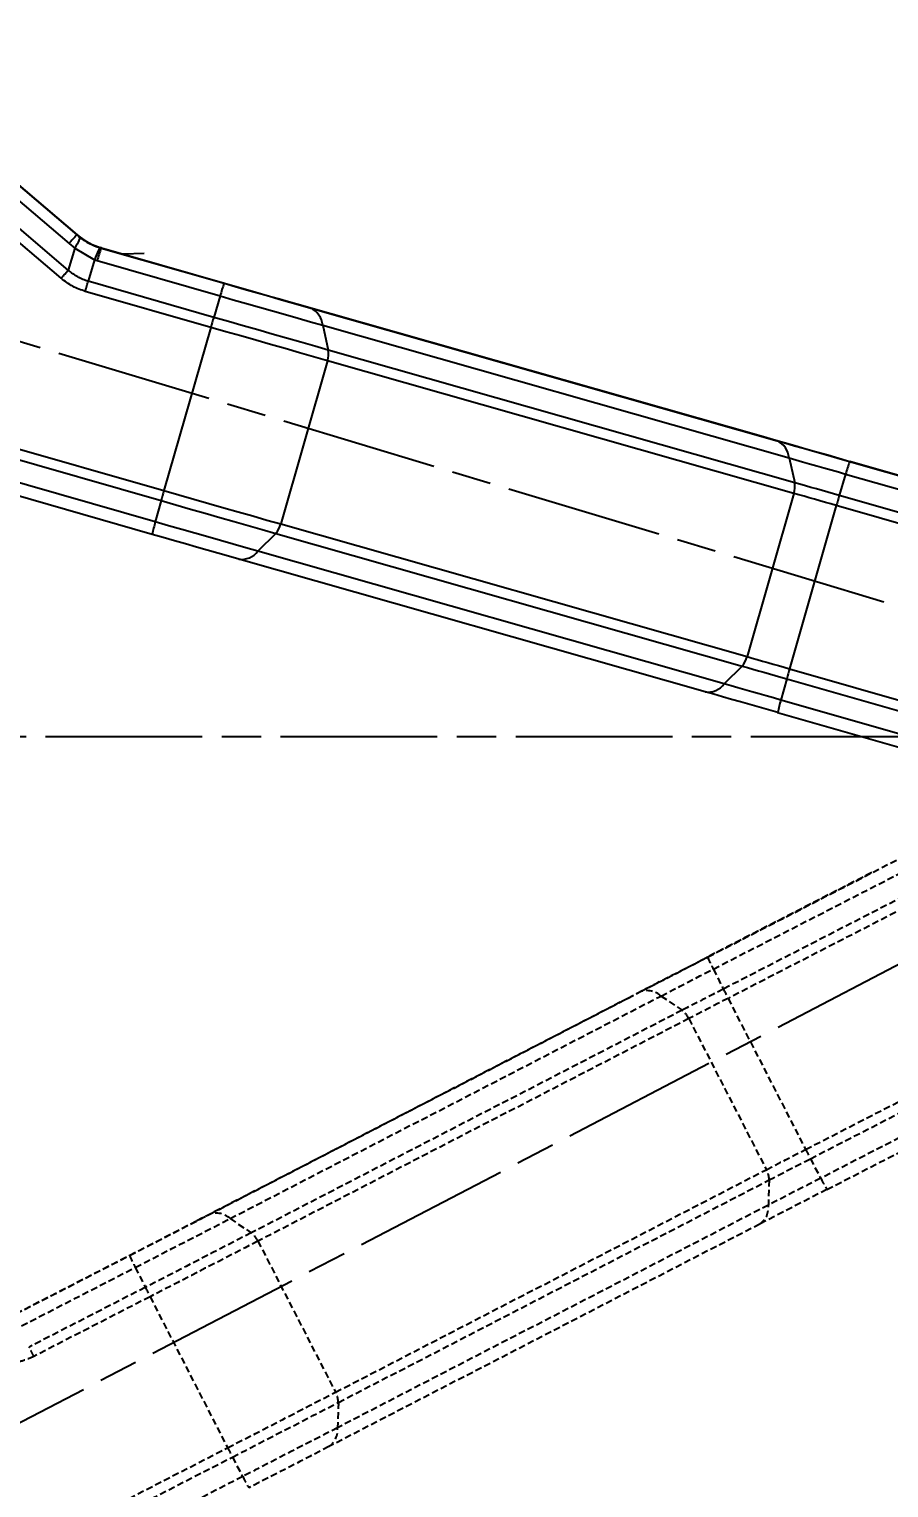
# Model space of a CAD drawing. Header units: millimetres. Extents: x 10469 to 13094, y 11322 to 13178.
# Drawn here: x 10983.5 to 11049.4, y 11862.6 to 11974.3 of the extents above; entities that cross this region are included whole.
import ezdxf

# ---------------------------------------------------------------- set-up
doc = ezdxf.new("R2010")
doc.units = ezdxf.units.MM
doc.linetypes.add('AM_ISO08W050', pattern=[18, 12, -1.5, 3, -1.5])
doc.linetypes.add('DASHED', pattern=[0.75, 0.5, -0.25])
for name, color, linetype, lineweight in [('AM_5', 3, 'Continuous', 25), ('AM_7', 4, 'AM_ISO08W050', 25), ('标注', 3, 'Continuous', 13)]:
    doc.layers.add(name, color=color, linetype=linetype, lineweight=lineweight)
doc.styles.add('SLDTEXTSTYLE1', font='txt.shx', dxfattribs={"width": 0.7, "bigfont": 'gbcbig.shx'})
doc.dimstyles.new('SLDDIMSTYLE12$0', dxfattribs={"dimtxt": 12, "dimasz": 10, "dimexe": 0, "dimexo": 0.0625, "dimgap": 0.875, "dimtad": 1, "dimdec": 1, "dimlfac": 1.8, "dimrnd": 1e-09, "dimzin": 12, "dimdsep": 46, "dimtxsty": 'SLDTEXTSTYLE1', "dimcen": 0.09, "dimdle": 8.16, "dimclrd": 3, "dimclre": 3, "dimadec": 0, "dimazin": 3, "dimtfac": 1, "dimtdec": 1, "dimtofl": 0, "dimtmove": 0, "dimatfit": 3, "dimfxl": 0, "dimfrac": 2, "dimtolj": 1, "dimlwd": 5, "dimlwe": 5, "dimarcsym": 0})
doc.dimstyles.new('SLDDIMSTYLE12$2', dxfattribs={"dimtxt": 12, "dimasz": 10, "dimexe": 0, "dimexo": 0.0625, "dimgap": 0.875, "dimtad": 1, "dimdec": 1, "dimlfac": 1.8, "dimrnd": 1e-09, "dimzin": 12, "dimdsep": 46, "dimtxsty": 'SLDTEXTSTYLE1', "dimcen": 0.09, "dimdle": 8.16, "dimclrd": 3, "dimclre": 3, "dimadec": 0, "dimazin": 3, "dimtfac": 1, "dimtdec": 1, "dimtofl": 0, "dimtmove": 0, "dimatfit": 3, "dimfxl": 0, "dimfrac": 2, "dimtolj": 1, "dimlwd": 5, "dimlwe": 5, "dimarcsym": 0})

# ---------------------------------------------------------------- blocks, each defined once
blk = doc.blocks.new('*D28')
at = {"layer": 'Defpoints', "color": 0, "transparency": 16777216}
for p in [(10840.06, 11993.36), (11083.47, 11920.04), (11083.47, 11920.04), (10813.68, 11858.92), (10858.18, 11802.62)]:
    blk.add_point(p, dxfattribs=at)
at = {"layer": '标注', "color": 3, "linetype": 'Continuous', "lineweight": 5, "transparency": 16777216}
blk.add_line((10840, 11993.38), (10818.59, 11999.82), dxfattribs=at)
at = {"layer": '标注', "color": 3, "lineweight": 5, "transparency": 16777216}
blk.add_line((10858.12, 11802.6), (10838.16, 11792.19), dxfattribs=at)
at = {"layer": '标注', "color": 3, "linetype": 'Continuous', "lineweight": 5, "transparency": 16777216}
blk.add_arc((11083.47, 11920.04), 276.63, 165.3097, 205.4569, dxfattribs=at)
at = {"layer": '标注', "color": 3, "transparency": 16777216}
for points in [[(10814.28, 11990.65), (10817.49, 11989.74), (10818.59, 11999.82)], [(10835.19, 11801.88), (10832.2, 11800.4), (10838.16, 11792.19)]]:
    blk.add_solid(points, dxfattribs=at)
at = {"layer": '标注', "color": 0, "transparency": 16777216, "insert": (10813.59, 11898.32), "char_height": 10, "attachment_point": 5, "rotation": 274.6015, "style": 'SLDTEXTSTYLE1'}
blk.add_mtext('\\A1;60%%D', dxfattribs=at)
blk = doc.blocks.new('*D26')
at = {"layer": 'AM_5', "color": 3, "linetype": 'Continuous', "lineweight": 5, "transparency": 16777216}
blk.add_arc((11083.54, 11920.11), 239.02, 165.7415, 177.6027, dxfattribs=at)
at = {"layer": 'AM_5', "color": 3, "transparency": 16777216}
for points in [[(10850.28, 11979.43), (10853.49, 11978.54), (10854.55, 11988.62)], [(10846.4, 11930.08), (10843.07, 11930.15), (10844.53, 11920.11)]]:
    blk.add_solid(points, dxfattribs=at)
at = {"layer": 'Defpoints', "color": 0, "transparency": 16777216}
for p in [(10824.56, 11997.59), (10849, 11966.15), (10833.14, 11920.11), (11083.65, 11920.08), (11086.8, 11920.11)]:
    blk.add_point(p, dxfattribs=at)
at = {"layer": 'AM_5', "color": 0, "transparency": 16777216, "insert": (10840.24, 11955.73), "char_height": 12, "attachment_point": 5, "rotation": 81.6721, "style": 'SLDTEXTSTYLE1'}
blk.add_mtext('\\A1;15%%D', dxfattribs=at)
blk = doc.blocks.new('*D27')
at = {"layer": 'AM_5', "color": 3, "linetype": 'Continuous', "lineweight": 5, "transparency": 16777216}
for p, q in [((10873.14, 11984.59), (10887.55, 12032.43)), ((11088.41, 11971.94), (10897.12, 12029.55))]:
    blk.add_line(p, q, dxfattribs=at)
at = {"layer": 'AM_5', "color": 3, "lineweight": 5, "transparency": 16777216}
blk.add_line((11083.26, 11920.17), (11097.98, 11969.05), dxfattribs=at)
at = {"layer": 'AM_5', "color": 3, "transparency": 16777216}
for points in [[(10897.6, 12031.15), (10896.64, 12027.95), (10887.55, 12032.43)], [(11088.89, 11973.53), (11087.92, 11970.34), (11097.98, 11969.05)]]:
    blk.add_solid(points, dxfattribs=at)
at = {"layer": 'Defpoints', "color": 0, "transparency": 16777216}
for p in [(10887.55, 12032.43), (10873.12, 11984.53), (11083.24, 11920.11)]:
    blk.add_point(p, dxfattribs=at)
at = {"layer": 'AM_5', "color": 0, "transparency": 16777216, "insert": (10994.75, 12007.33), "char_height": 12, "attachment_point": 5, "rotation": 343.2384, "style": 'SLDTEXTSTYLE1'}
blk.add_mtext('\\A1;245', dxfattribs=at)

msp = doc.modelspace()

# ---------------------------------------------------------------- linework, layer by layer
at = {"color": 7, "linetype": 'Continuous', "lineweight": 25}
for p, q in [((10880.453, 11971.479), (10993.86, 11938.957)), ((10880.237, 11970.711), (10993.643, 11938.189)), ((10993.197, 11936.56), (10879.118, 11969.274)), ((10992.952, 11935.605), (10878.873, 11968.319)), ((10981.057, 11962.581), (10986.587, 11957.864)), ((10981.65, 11963.25), (10987.18, 11958.532)), ((10981.679, 11963.256), (10987.209, 11958.539)), ((10985.984, 11955.21), (10980.021, 11960.297)), ((10986.524, 11955.839), (10980.561, 11960.926)), ((10986.587, 11957.864), (10987.025, 11957.511)), ((10987.18, 11958.532), (10987.209, 11958.539)), ((10987.209, 11958.539), (10987.428, 11958.362)), ((10987.025, 11957.511), (10986.524, 11955.839)), ((10987.025, 11957.511), (10988.548, 11956.62)), ((10988.548, 11956.62), (10988.056, 11954.98)), ((10988.548, 11956.62), (10988.742, 11956.563)), ((10989.075, 11957.536), (10988.977, 11957.565)), ((10988.977, 11957.565), (10989.074, 11957.536)), ((10989.047, 11957.53), (10989.074, 11957.536)), ((10989.047, 11957.53), (10998.464, 11954.83)), ((10989.074, 11957.536), (10998.49, 11954.836)), ((10992.35, 11957.12), (10990.733, 11957.06)), ((10988.742, 11956.563), (10998.158, 11953.862)), ((10997.667, 11952.223), (10988.056, 11954.98)), ((10997.443, 11951.454), (10987.832, 11954.21)), ((10998.158, 11953.862), (10997.667, 11952.223)), ((11004.043, 11953.25), (11039.763, 11943.092)), ((11005.1, 11952.935), (11040.82, 11942.777)), ((10997.443, 11951.454), (10993.86, 11938.957)), ((11006.014, 11951.619), (11006.443, 11949.717)), ((11006.014, 11951.619), (11041.734, 11941.461)), ((11006.382, 11948.9), (11002.799, 11936.404)), ((11042.102, 11938.743), (11006.382, 11948.9)), ((11042.164, 11939.559), (11006.443, 11949.717)), ((11041.734, 11941.461), (11042.164, 11939.559)), ((11046.373, 11941.191), (11067.524, 11935.126)), ((11059.966, 11937.306), (11046.399, 11941.197)), ((11046.068, 11940.223), (11045.576, 11938.584)), ((11046.068, 11940.223), (11068.478, 11933.797)), ((11042.102, 11938.743), (11038.519, 11926.246)), ((10993.643, 11938.189), (10993.197, 11936.56)), ((11045.352, 11937.814), (11041.769, 11925.318)), ((11064.271, 11932.389), (11045.352, 11937.814)), ((11069.717, 11931.661), (11045.576, 11938.584)), ((11002.42, 11935.682), (11001.053, 11934.316)), ((11002.42, 11935.682), (11038.14, 11925.525)), ((11002.799, 11936.404), (11038.519, 11926.246)), ((11036.773, 11924.158), (11001.053, 11934.316)), ((11035.308, 11923.552), (10999.588, 11933.709)), ((11038.14, 11925.525), (11036.773, 11924.158)), ((11041.769, 11925.318), (11060.688, 11919.893)), ((11041.553, 11924.55), (11041.107, 11922.921)), ((11041.553, 11924.55), (11065.693, 11917.627)), ((11040.86, 11921.966), (11062.023, 11915.897)), ((11063.517, 11916.494), (11041.107, 11922.921))]:
    msp.add_line(p, q, dxfattribs=at)
at = {"color": 7, "linetype": 'DASHED', "lineweight": 25}
for p, q in [((11035.494, 11903.243), (11055.068, 11913.294)), ((11035.934, 11902.329), (11055.353, 11912.3)), ((11048.065, 11909.712), (11035.51, 11903.266)), ((11055.862, 11910.638), (11036.697, 11900.797)), ((11054.569, 11909.073), (11037.06, 11900.082)), ((11035.934, 11902.329), (11036.697, 11900.797)), ((10996.376, 11883.07), (11029.374, 11900.107)), ((10997.362, 11883.564), (11030.36, 11900.6)), ((10998.929, 11883.229), (11031.926, 11900.266)), ((11031.926, 11900.266), (11033.542, 11899.173)), ((11037.06, 11900.082), (11042.999, 11888.518)), ((11033.542, 11899.173), (11000.544, 11882.136)), ((11034.055, 11898.535), (11001.057, 11881.499)), ((11034.055, 11898.535), (11039.994, 11886.971)), ((11042.999, 11888.518), (11060.507, 11897.508)), ((11043.367, 11887.81), (11063.888, 11898.347)), ((11064.896, 11896.966), (11044.156, 11886.317)), ((11044.63, 11885.452), (11064.215, 11895.509)), ((11043.367, 11887.81), (11044.156, 11886.317)), ((11006.996, 11869.935), (11039.994, 11886.971)), ((11007.213, 11869.149), (11040.211, 11886.185)), ((11040.211, 11886.185), (11040.149, 11884.254)), ((11040.149, 11884.254), (11007.151, 11867.217)), ((10998.929, 11883.229), (11000.544, 11882.136)), ((11039.496, 11882.809), (11006.498, 11865.773)), ((11001.057, 11881.499), (11006.996, 11869.935)), ((10982.512, 11875.93), (10991.226, 11880.404)), ((10982.527, 11875.952), (10991.241, 11880.427)), ((10982.951, 11875.015), (10991.665, 11879.49)), ((10991.665, 11879.49), (10992.429, 11877.959)), ((10992.429, 11877.959), (10983.534, 11873.392)), ((10992.792, 11877.244), (10983.898, 11872.677)), ((10992.792, 11877.244), (10998.731, 11865.68)), ((11007.213, 11869.149), (11007.151, 11867.217)), ((10893.78, 11811.79), (10998.731, 11865.68)), ((10894.148, 11811.081), (10999.098, 11864.971)), ((10999.098, 11864.971), (10999.888, 11863.478)), ((10999.888, 11863.478), (10894.315, 11809.269))]:
    msp.add_line(p, q, dxfattribs=at)
at = {"color": 7, "linetype": 'Continuous', "lineweight": 25, "flags": 128}
for points in [[(10998.464, 11954.83), (10999.318, 11954.585), (11000.17, 11954.341), (11001.018, 11954.099), (11001.858, 11953.859), (11002.689, 11953.621), (11003.508, 11953.388), (11004.312, 11953.159), (11005.1, 11952.935)], [(10998.49, 11954.836), (10999.205, 11954.631), (10999.918, 11954.427), (11000.627, 11954.224), (11001.331, 11954.023), (11002.026, 11953.824), (11002.711, 11953.629), (11003.384, 11953.437), (11004.043, 11953.25)], [(10998.158, 11953.862), (10999.169, 11953.573), (11000.178, 11953.284), (11001.181, 11952.997), (11002.176, 11952.712), (11003.16, 11952.432), (11004.129, 11952.155), (11005.081, 11951.884), (11006.014, 11951.619)], [(11006.443, 11949.717), (11005.402, 11950.013), (11004.338, 11950.316), (11003.255, 11950.625), (11002.156, 11950.939), (11001.045, 11951.256), (10999.924, 11951.577), (10998.797, 11951.9), (10997.667, 11952.223)], [(11006.382, 11948.9), (11005.321, 11949.202), (11004.237, 11949.511), (11003.134, 11949.825), (11002.015, 11950.145), (11000.883, 11950.468), (10999.741, 11950.795), (10998.593, 11951.124), (10997.443, 11951.454)], [(11039.763, 11943.092), (11040.551, 11942.868), (11041.355, 11942.639), (11042.174, 11942.405), (11043.005, 11942.168), (11043.846, 11941.928), (11044.693, 11941.685), (11045.545, 11941.441), (11046.399, 11941.197)], [(11040.82, 11942.777), (11041.479, 11942.589), (11042.152, 11942.398), (11042.838, 11942.202), (11043.533, 11942.004), (11044.236, 11941.803), (11044.945, 11941.6), (11045.658, 11941.396), (11046.373, 11941.191)], [(11041.734, 11941.461), (11042.248, 11941.315), (11042.773, 11941.165), (11043.308, 11941.013), (11043.851, 11940.858), (11044.4, 11940.701), (11044.953, 11940.542), (11045.51, 11940.383), (11046.068, 11940.223)], [(10993.86, 11938.957), (10995.01, 11938.627), (10996.158, 11938.299), (10997.3, 11937.972), (10998.432, 11937.649), (10999.551, 11937.329), (11000.654, 11937.015), (11001.738, 11936.706), (11002.799, 11936.404)], [(11045.352, 11937.814), (11044.934, 11937.934), (11044.516, 11938.054), (11044.101, 11938.173), (11043.689, 11938.29), (11043.282, 11938.406), (11042.881, 11938.521), (11042.487, 11938.633), (11042.102, 11938.743)], [(11045.576, 11938.584), (11045.137, 11938.71), (11044.699, 11938.836), (11044.263, 11938.96), (11043.831, 11939.084), (11043.403, 11939.206), (11042.982, 11939.326), (11042.569, 11939.444), (11042.164, 11939.559)], [(10993.643, 11938.189), (10994.773, 11937.865), (10995.9, 11937.543), (10997.021, 11937.222), (10998.132, 11936.904), (10999.231, 11936.591), (11000.314, 11936.282), (11001.378, 11935.979), (11002.42, 11935.682)], [(11001.053, 11934.316), (11000.12, 11934.581), (10999.168, 11934.853), (10998.199, 11935.129), (10997.215, 11935.41), (10996.22, 11935.694), (10995.217, 11935.981), (10994.208, 11936.27), (10993.197, 11936.56)], [(10999.588, 11933.709), (10998.8, 11933.934), (10997.996, 11934.163), (10997.177, 11934.396), (10996.346, 11934.633), (10995.505, 11934.874), (10994.658, 11935.116), (10993.806, 11935.36), (10992.952, 11935.605)], [(11038.14, 11925.525), (11038.545, 11925.409), (11038.958, 11925.292), (11039.38, 11925.172), (11039.807, 11925.05), (11040.239, 11924.926), (11040.675, 11924.801), (11041.113, 11924.676), (11041.553, 11924.55)], [(11038.519, 11926.246), (11038.904, 11926.137), (11039.298, 11926.024), (11039.7, 11925.91), (11040.106, 11925.794), (11040.518, 11925.676), (11040.933, 11925.557), (11041.351, 11925.438), (11041.769, 11925.318)], [(11040.861, 11921.966), (11040.146, 11922.171), (11039.433, 11922.375), (11038.724, 11922.578), (11038.02, 11922.779), (11037.325, 11922.977), (11036.64, 11923.173), (11035.967, 11923.364), (11035.308, 11923.552)], [(11041.107, 11922.921), (11040.549, 11923.081), (11039.992, 11923.24), (11039.439, 11923.398), (11038.89, 11923.555), (11038.347, 11923.71), (11037.812, 11923.862), (11037.287, 11924.012), (11036.773, 11924.158)]]:
    msp.add_lwpolyline(points, dxfattribs=at)
at = {"color": 7, "linetype": 'DASHED', "lineweight": 25, "flags": 128}
for points in [[(11029.374, 11900.107), (11030.101, 11900.482), (11030.845, 11900.865), (11031.602, 11901.256), (11032.37, 11901.651), (11033.147, 11902.051), (11033.931, 11902.454), (11034.719, 11902.86), (11035.51, 11903.266)], [(11030.36, 11900.6), (11030.969, 11900.914), (11031.591, 11901.235), (11032.224, 11901.561), (11032.867, 11901.892), (11033.517, 11902.227), (11034.173, 11902.565), (11034.833, 11902.904), (11035.494, 11903.243)], [(11031.926, 11900.266), (11032.402, 11900.511), (11032.887, 11900.761), (11033.382, 11901.016), (11033.883, 11901.274), (11034.391, 11901.536), (11034.903, 11901.799), (11035.418, 11902.064), (11035.934, 11902.329)], [(11036.697, 11900.797), (11036.291, 11900.589), (11035.885, 11900.38), (11035.482, 11900.173), (11035.082, 11899.967), (11034.687, 11899.764), (11034.298, 11899.563), (11033.916, 11899.366), (11033.542, 11899.173)], [(11037.06, 11900.082), (11036.673, 11899.884), (11036.287, 11899.685), (11035.903, 11899.488), (11035.523, 11899.292), (11035.146, 11899.098), (11034.775, 11898.907), (11034.411, 11898.719), (11034.055, 11898.535)], [(11039.994, 11886.971), (11040.35, 11887.155), (11040.714, 11887.343), (11041.085, 11887.534), (11041.461, 11887.728), (11041.842, 11887.924), (11042.226, 11888.121), (11042.612, 11888.319), (11042.999, 11888.518)], [(11040.211, 11886.185), (11040.585, 11886.379), (11040.968, 11886.576), (11041.357, 11886.776), (11041.752, 11886.98), (11042.152, 11887.186), (11042.555, 11887.393), (11042.96, 11887.601), (11043.367, 11887.81)], [(11044.156, 11886.317), (11043.64, 11886.052), (11043.125, 11885.787), (11042.613, 11885.524), (11042.106, 11885.262), (11041.604, 11885.004), (11041.11, 11884.749), (11040.624, 11884.499), (11040.149, 11884.254)], [(11044.631, 11885.452), (11043.969, 11885.113), (11043.31, 11884.774), (11042.654, 11884.436), (11042.003, 11884.101), (11041.361, 11883.77), (11040.727, 11883.444), (11040.105, 11883.123), (11039.496, 11882.809)], [(10991.226, 11880.404), (10992.016, 11880.81), (10992.805, 11881.216), (10993.589, 11881.619), (10994.366, 11882.019), (10995.134, 11882.415), (10995.891, 11882.805), (10996.634, 11883.188), (10997.362, 11883.564)], [(10991.241, 11880.427), (10991.903, 11880.766), (10992.562, 11881.106), (10993.218, 11881.443), (10993.869, 11881.778), (10994.511, 11882.109), (10995.145, 11882.435), (10995.767, 11882.756), (10996.376, 11883.07)], [(10991.665, 11879.49), (10992.601, 11879.97), (10993.534, 11880.45), (10994.462, 11880.927), (10995.382, 11881.401), (10996.291, 11881.869), (10997.187, 11882.331), (10998.067, 11882.785), (10998.929, 11883.229)], [(11000.544, 11882.136), (10999.581, 11881.64), (10998.598, 11881.133), (10997.597, 11880.617), (10996.581, 11880.094), (10995.553, 11879.565), (10994.517, 11879.031), (10993.474, 11878.496), (10992.429, 11877.959)], [(11001.057, 11881.499), (11000.077, 11880.993), (10999.076, 11880.476), (10998.056, 11879.951), (10997.021, 11879.418), (10995.974, 11878.879), (10994.918, 11878.336), (10993.857, 11877.791), (10992.792, 11877.244)], [(10998.731, 11865.68), (10999.795, 11866.226), (11000.857, 11866.772), (11001.913, 11867.315), (11002.96, 11867.854), (11003.995, 11868.387), (11005.014, 11868.912), (11006.016, 11869.429), (11006.996, 11869.935)], [(10999.098, 11864.971), (11000.144, 11865.508), (11001.186, 11866.044), (11002.223, 11866.577), (11003.251, 11867.106), (11004.267, 11867.629), (11005.268, 11868.145), (11006.251, 11868.652), (11007.213, 11869.149)], [(11007.151, 11867.217), (11006.29, 11866.773), (11005.41, 11866.319), (11004.514, 11865.857), (11003.605, 11865.389), (11002.685, 11864.915), (11001.757, 11864.438), (11000.824, 11863.959), (10999.888, 11863.478)], [(11006.498, 11865.773), (11005.771, 11865.397), (11005.027, 11865.014), (11004.27, 11864.624), (11003.502, 11864.228), (11002.725, 11863.828), (11001.941, 11863.425), (11001.153, 11863.019), (11000.362, 11862.613)]]:
    msp.add_lwpolyline(points, dxfattribs=at)
at = {"color": 7, "linetype": 'Continuous', "lineweight": 25}
for centre, radius, start, end in [((11000.182, 11946.4), 17.784, 136.98231, 139.86093), ((11002.677, 11952.697), 14.461, 160.47233, 164.49361), ((11012.093, 11949.996), 14.461, 160.47233, 164.49361), ((11069.169, 11930.958), 74.596, 163.43713, 164.05307), ((11004.403, 11951.476), 1.617, 5.07762, 64.46165), ((11004.71, 11949.438), 1.755, 342.17658, 9.14397), ((11040.123, 11941.318), 1.617, 5.07766, 64.46203), ((11060.002, 11936.357), 14.461, 160.47228, 164.49364), ((11064.485, 11918.636), 73.49, 163.94748, 164.56969), ((11040.43, 11939.28), 1.755, 342.17656, 9.14413), ((11117.077, 11917.319), 74.596, 163.43713, 164.05307), ((11005.713, 11932.829), 13.06, 163.40044, 167.7271), ((11001.117, 11936.827), 1.733, 318.69224, 345.8928), ((10999.8, 11935.268), 1.573, 262.23993, 322.75953), ((11036.838, 11926.669), 1.733, 318.69201, 345.89284), ((11112.393, 11904.997), 73.49, 163.94748, 164.5697), ((11035.52, 11925.11), 1.573, 262.23993, 322.75953), ((11053.622, 11919.19), 13.06, 163.40041, 167.72716)]:
    msp.add_arc(centre, radius, start, end, dxfattribs=at)
at = {"color": 7, "linetype": 'DASHED', "lineweight": 25}
for centre, radius, start, end in [((11048.74, 11909.045), 14.461, 203.65312, 207.67448), ((11103.387, 11934.219), 74.596, 206.61797, 207.23391), ((11030.85, 11899.059), 1.617, 48.2585, 107.64287), ((11032.469, 11897.783), 1.755, 25.3574, 52.32497), ((11108.404, 11922.029), 73.49, 207.12832, 207.75054), ((11038.479, 11886.129), 1.733, 1.87285, 29.07368), ((11055.836, 11892.16), 13.06, 206.58125, 210.908), ((11038.585, 11884.091), 1.573, 305.42077, 5.94037), ((10997.852, 11882.023), 1.617, 48.25846, 107.64249), ((10999.471, 11880.747), 1.755, 25.35742, 52.32481), ((11004.472, 11886.206), 14.461, 203.65317, 207.67445), ((11059.119, 11911.381), 74.596, 206.61798, 207.23391), ((11005.481, 11869.092), 1.733, 1.87308, 29.07364), ((11005.587, 11867.054), 1.573, 305.42077, 5.94037), ((11064.136, 11899.19), 73.49, 207.12832, 207.75053), ((11011.567, 11869.322), 13.06, 206.58128, 210.90794)]:
    msp.add_arc(centre, radius, start, end, dxfattribs=at)
at = {"color": 7, "linetype": 'Continuous', "lineweight": 25}
for points, knots in [([(10987.399, 11958.356), (10987.403, 11958.298), (10987.412, 11958.184), (10987.154, 11957.735), (10987.025, 11957.511)], [0, 0, 0, 0, 0.5008043, 1, 1, 1, 1]), ([(10987.18, 11958.532), (10987.22, 11958.499), (10987.292, 11958.438), (10987.366, 11958.381), (10987.399, 11958.356)], [0, 0, 0, 0, 0.5576718, 1, 1, 1, 1]), ([(10987.399, 11958.356), (10987.643, 11958.187), (10988.124, 11957.855), (10988.678, 11957.657), (10988.951, 11957.559)], [0, 0, 0, 0, 0.5083155, 1, 1, 1, 1]), ([(10987.428, 11958.362), (10987.671, 11958.193), (10988.15, 11957.861), (10988.704, 11957.662), (10988.977, 11957.565)], [0, 0, 0, 0, 0.50800634, 1, 1, 1, 1]), ([(10988.951, 11957.559), (10988.918, 11957.519), (10988.853, 11957.44), (10988.65, 11956.893), (10988.548, 11956.62)], [0, 0, 0, 0, 0.5, 1, 1, 1, 1]), ([(10988.951, 11957.559), (10988.969, 11957.554), (10989.001, 11957.544), (10989.033, 11957.534), (10989.047, 11957.53)], [0, 0, 0, 0, 0.5601455, 1, 1, 1, 1]), ([(10988.056, 11954.98), (10987.781, 11955.077), (10987.221, 11955.275), (10986.759, 11955.649), (10986.524, 11955.839)], [0, 0, 0, 0, 0.4914989, 1, 1, 1, 1]), ([(10987.832, 11954.21), (10987.504, 11954.324), (10986.834, 11954.557), (10986.271, 11954.99), (10985.984, 11955.21)], [0, 0, 0, 0, 0.4902935, 1, 1, 1, 1])]:
    msp.add_open_spline(points, degree=3, knots=knots, dxfattribs=at)
for points in [[(10985.984, 11955.21), (10986.037, 11955.272), (10986.142, 11955.395), (10986.291, 11955.569), (10986.424, 11955.724), (10986.491, 11955.801), (10986.524, 11955.839)], [(10987.832, 11954.21), (10987.853, 11954.284), (10987.896, 11954.433), (10987.957, 11954.643), (10988.013, 11954.833), (10988.042, 11954.931), (10988.057, 11954.979)]]:
    msp.add_open_spline(points, degree=3, dxfattribs=at)
at = {"color": 7, "linetype": 'DASHED', "lineweight": 25}
msp.add_open_spline([(10983.898, 11872.677), (10983.862, 11872.746), (10983.792, 11872.883), (10983.692, 11873.078), (10983.603, 11873.255), (10983.557, 11873.346), (10983.535, 11873.392)], degree=3, dxfattribs=at)
msp.add_open_spline([(10983.898, 11872.677), (10983.58, 11872.535), (10982.932, 11872.247), (10982.226, 11872.177), (10981.866, 11872.142)], degree=3, knots=[0, 0, 0, 0, 0.4902935, 1, 1, 1, 1], dxfattribs=at)
at = {"layer": 'AM_7'}
for p, q in [((11083.469, 11920.044), (10840.055, 11993.357)), ((11086.795, 11920.113), (10833.144, 11920.113)), ((11083.469, 11920.044), (10858.179, 11802.625))]:
    msp.add_line(p, q, dxfattribs=at)

# ---------------------------------------------------------------- dimensions: what is measured, and where the dimension line sits
at = {"layer": 'AM_5'}
dim = msp.add_linear_dim(base=(10887.546, 12032.434), p1=(11083.24, 11920.113), p2=(10873.119, 11984.533), angle=163.23837, text='245', dimstyle='SLDDIMSTYLE12$0', override={"dimlfac": 1, "dimpost": ''}, dxfattribs=at)
dim.commit()
dim.dimension.update_dxf_attribs({"geometry": '*D27', "text_midpoint": (10994.746, 12007.327)})
dim = msp.add_angular_dim_2l(base=(10849, 11966.145), line1=((11083.647, 11920.081), (10824.565, 11997.593)), line2=((11086.795, 11920.113), (10833.144, 11920.113)), text='15%%D', dimstyle='SLDDIMSTYLE12$2', override={"dimlfac": 1}, dxfattribs=at)
dim.commit()
dim.dimension.update_dxf_attribs({"geometry": '*D26', "text_midpoint": (10840.243, 11955.728)})
at = {"layer": '标注'}
dim = msp.add_angular_dim_2l(base=(10813.675, 11858.922), line1=((11083.469, 11920.044), (10840.055, 11993.357)), line2=((11083.469, 11920.044), (10858.179, 11802.625)), text='60%%D', dimstyle='SLDDIMSTYLE12$2', override={"dimtxt": 10, "dimadec": 3, "dimtdec": 3, "dimtzin": 0}, dxfattribs=at)
dim.commit()
dim.dimension.update_dxf_attribs({"geometry": '*D28', "text_midpoint": (10807.73, 11897.851), "dimtype": 162})

doc.saveas('drawing.dxf')
